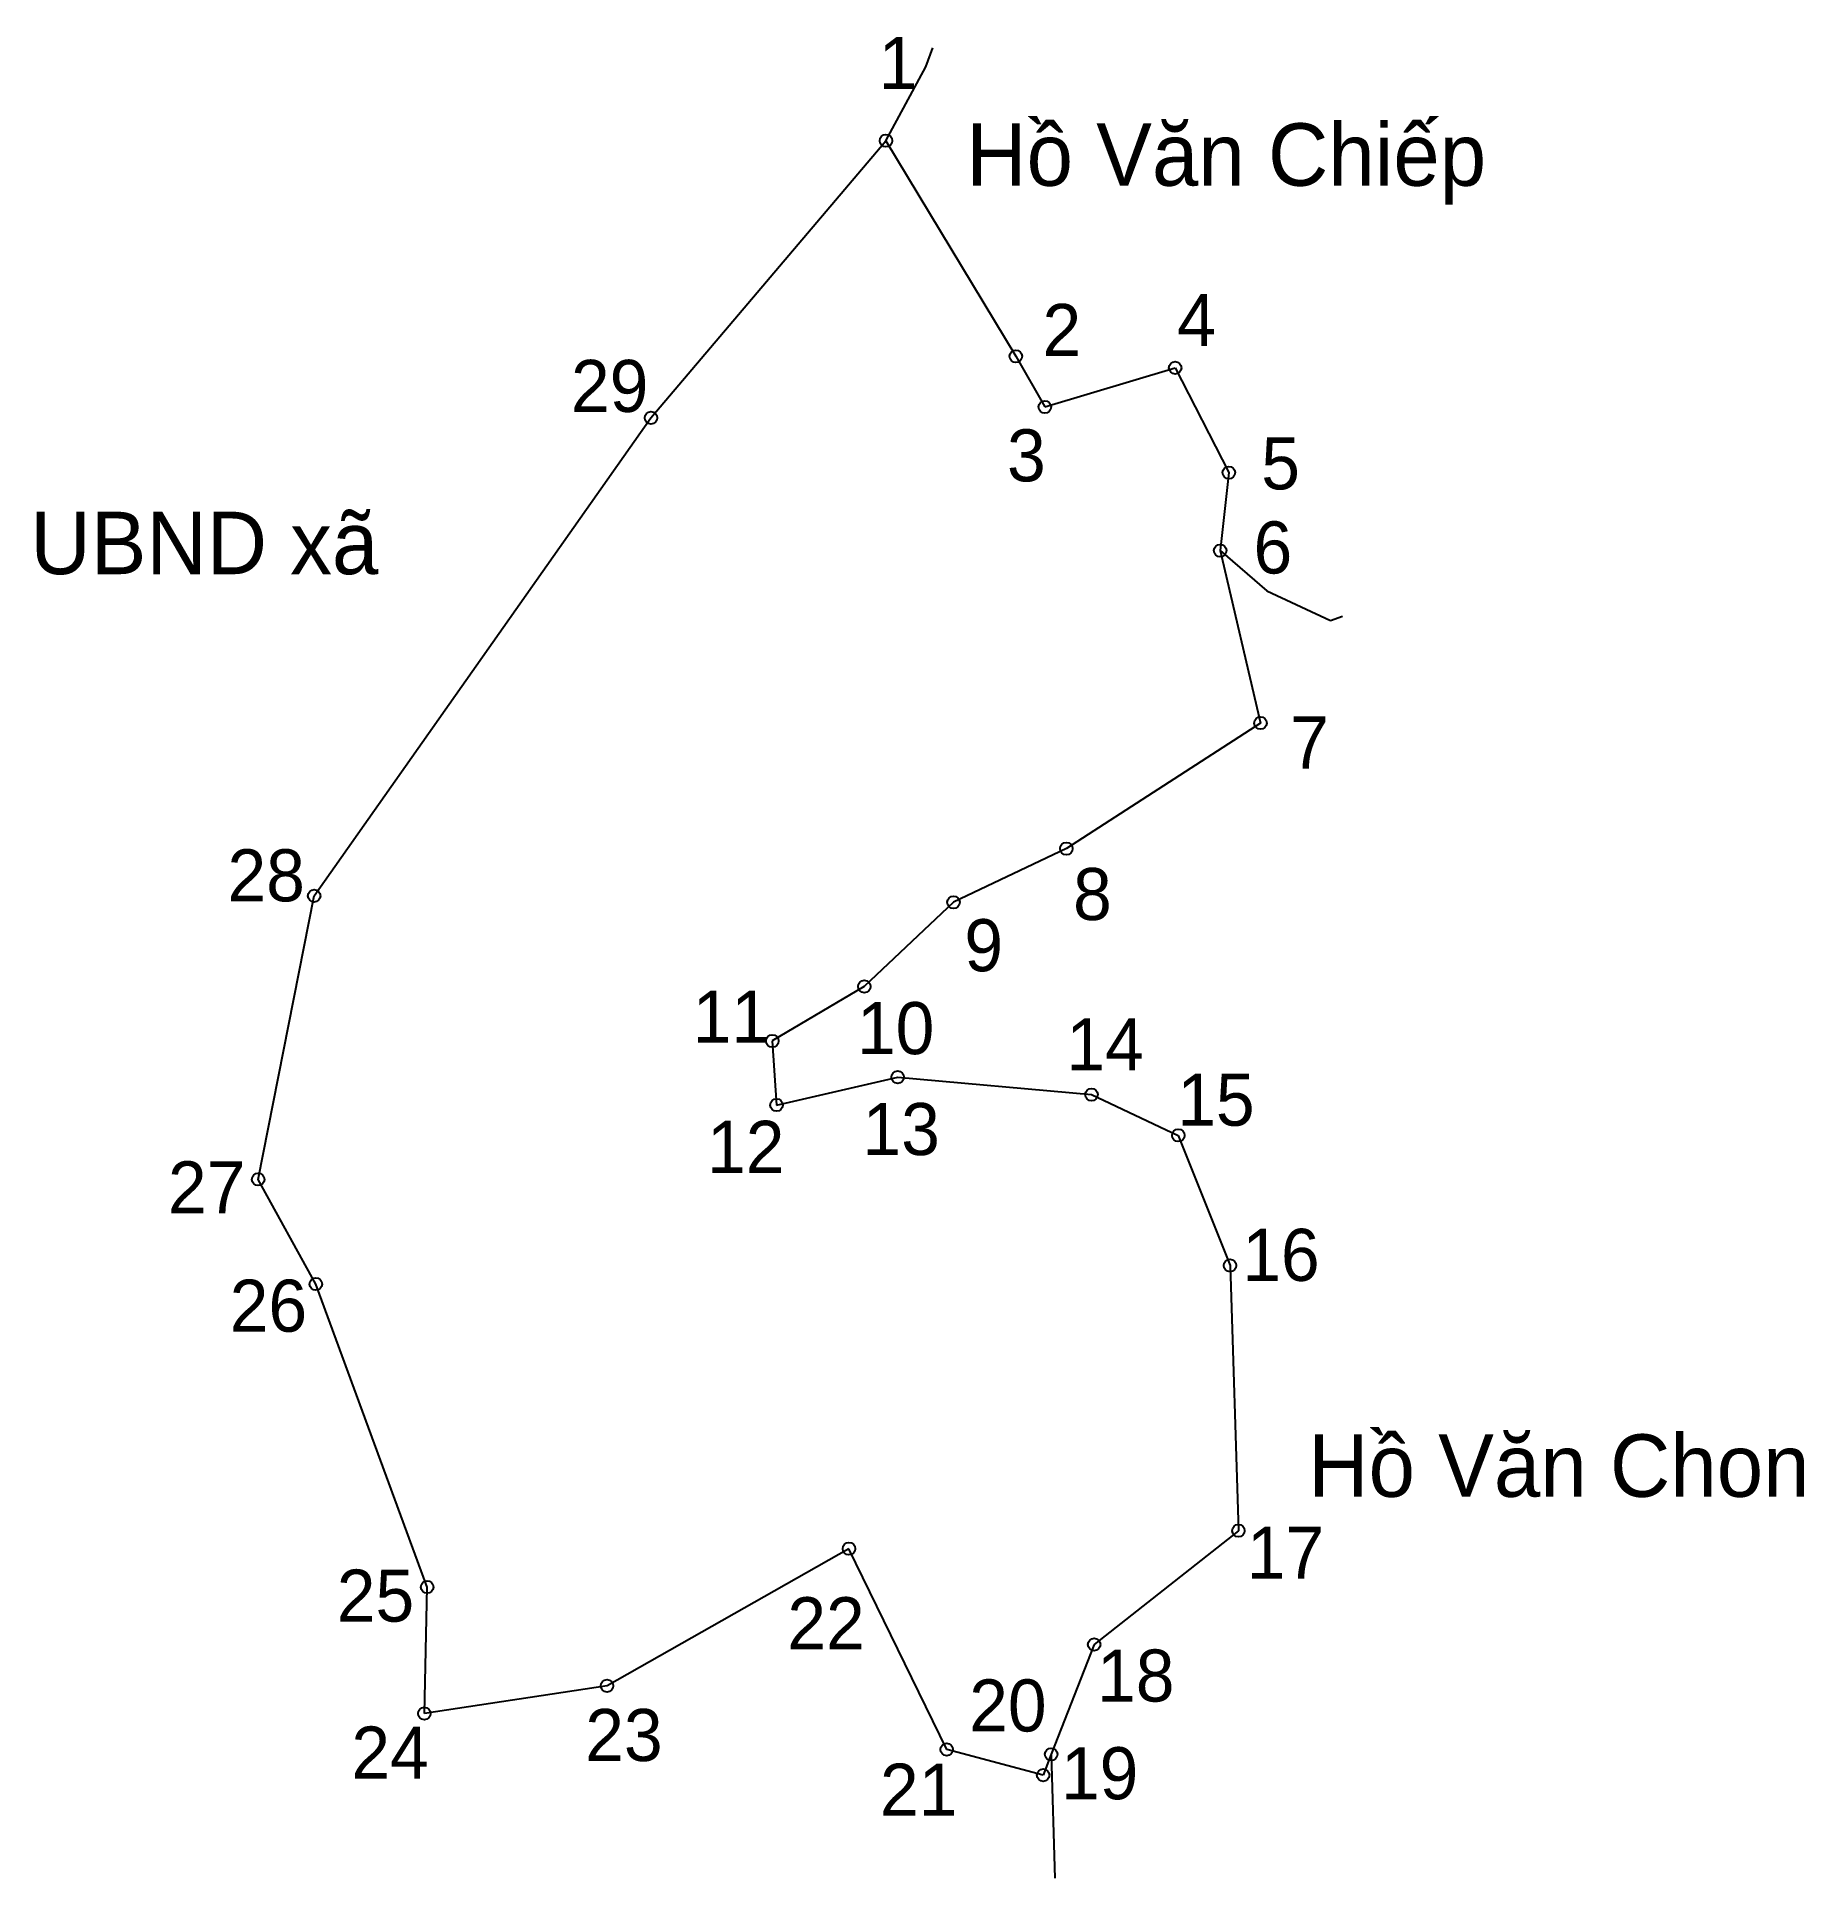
# Model space of a CAD drawing. Extents: x 547853 to 548084, y 1825029 to 1825271.
import ezdxf

# ---------------------------------------------------------------- set-up
doc = ezdxf.new("R2010")
doc.units = 0
for name, color, linetype in [('CanhThua', 7, 'Continuous'), ('MocDinhThua', 7, 'Continuous'), ('RauThua', 7, 'Continuous'), ('SoHieuDinhThua', 7, 'Continuous'), ('TenChuLanCan', 7, 'Continuous')]:
    doc.layers.add(name, color=color, linetype=linetype)

msp = doc.modelspace()

# ---------------------------------------------------------------- linework, layer by layer
at = {"layer": 'CanhThua'}
for p, q in [((547933.06, 1825220.77), (547963.85, 1825257.08)), ((547963.85, 1825257.08), (547980.88, 1825228.83)), ((547980.88, 1825228.83), (547984.68, 1825222.2)), ((547984.68, 1825222.2), (548001.76, 1825227.32)), ((548001.76, 1825227.32), (548008.78, 1825213.59)), ((547888.93, 1825158.16), (547933.06, 1825220.77)), ((548008.78, 1825213.59), (548007.65, 1825203.38)), ((548007.65, 1825203.38), (548012.93, 1825180.79)), ((548012.93, 1825180.79), (547987.49, 1825164.34)), ((547987.49, 1825164.34), (547972.71, 1825157.31)), ((547881.58, 1825121.01), (547888.93, 1825158.16)), ((547972.71, 1825157.31), (547961.02, 1825146.27)), ((547961.02, 1825146.27), (547948.96, 1825139.14)), ((547948.96, 1825139.14), (547949.52, 1825130.74)), ((547949.52, 1825130.74), (547965.39, 1825134.4)), ((547965.39, 1825134.4), (547990.78, 1825132.11)), ((547990.78, 1825132.11), (548002.16, 1825126.77)), ((548002.16, 1825126.77), (548008.94, 1825109.73)), ((547889.14, 1825107.29), (547881.58, 1825121.01)), ((548008.94, 1825109.73), (548010.04, 1825074.98)), ((547903.73, 1825067.6), (547889.14, 1825107.29)), ((548010.04, 1825074.98), (547991.13, 1825060.07)), ((547959.01, 1825072.62), (547927.31, 1825054.66)), ((547971.82, 1825046.32), (547959.01, 1825072.62)), ((547903.37, 1825051.04), (547903.73, 1825067.6)), ((547991.13, 1825060.07), (547985.51, 1825045.69)), ((547927.31, 1825054.66), (547903.37, 1825051.04)), ((547984.45, 1825042.96), (547971.82, 1825046.32)), ((547985.51, 1825045.69), (547984.45, 1825042.96))]:
    msp.add_line(p, q, dxfattribs=at)
at = {"layer": 'MocDinhThua'}
for centre in [(547963.85, 1825257.08), (547980.88, 1825228.83), (548001.76, 1825227.32), (547984.68, 1825222.2), (547933.06, 1825220.77), (548008.78, 1825213.59), (548007.65, 1825203.38), (548012.93, 1825180.79), (547987.49, 1825164.34), (547888.93, 1825158.16), (547972.71, 1825157.31), (547961.02, 1825146.27), (547948.96, 1825139.14), (547965.39, 1825134.4), (547949.52, 1825130.74), (547990.78, 1825132.11), (548002.16, 1825126.77), (547881.58, 1825121.01), (548008.94, 1825109.73), (547889.14, 1825107.29), (548010.04, 1825074.98), (547959.01, 1825072.62), (547903.73, 1825067.6), (547991.13, 1825060.07), (547927.31, 1825054.66), (547903.37, 1825051.04), (547971.82, 1825046.32), (547985.51, 1825045.69), (547984.45, 1825042.96)]:
    msp.add_circle(centre, 0.818, dxfattribs=at)
at = {"layer": 'RauThua'}
for p, q in [((547969.08, 1825266.75), (547969.98, 1825269.25)), ((547963.85, 1825257.08), (547969.08, 1825266.75)), ((548007.65, 1825203.38), (548013.75, 1825198.09)), ((548013.75, 1825198.09), (548022.11, 1825194.22)), ((548022.11, 1825194.22), (548023.66, 1825194.79)), ((547985.51, 1825045.69), (547986, 1825029.46))]:
    msp.add_line(p, q, dxfattribs=at)

# ---------------------------------------------------------------- texts
at = {"layer": 'SoHieuDinhThua'}
for s, height, p in [('1', 6.82, (547962.89, 1825263.86)), ('4', 6.82, (548002.02, 1825230.18)), ('2', 6.82, (547984.37, 1825228.87)), ('29', 6.819, (547922.58, 1825221.54)), ('3', 6.82, (547979.72, 1825212.45)), ('5', 6.82, (548013.03, 1825211.4)), ('6', 6.82, (548012.02, 1825200.38)), ('7', 6.82, (548016.82, 1825174.83)), ('28', 6.819, (547877.57, 1825157.43)), ('8', 6.82, (547988.37, 1825154.98)), ('9', 6.82, (547974.13, 1825148.27)), ('11', 6.819, (547938.51, 1825138.91)), ('10', 6.819, (547960.05, 1825137.41)), ('14', 6.819, (547987.5, 1825135.28)), ('15', 6.819, (548002.02, 1825128.03)), ('13', 6.819, (547960.78, 1825124.19)), ('12', 6.819, (547940.41, 1825121.86)), ('27', 6.819, (547869.77, 1825116.55)), ('16', 6.819, (548010.54, 1825107.71)), ('26', 6.819, (547877.86, 1825101.05)), ('17', 6.819, (548011.14, 1825068.69)), ('25', 6.819, (547891.89, 1825063.07)), ('22', 6.819, (547950.93, 1825059.45)), ('18', 6.819, (547991.52, 1825052.6)), ('20', 6.819, (547974.76, 1825048.68)), ('23', 6.819, (547924.45, 1825044.81)), ('24', 6.819, (547893.8, 1825042.51)), ('19', 6.819, (547986.78, 1825039.8)), ('21', 6.819, (547963.07, 1825037.65))]:
    msp.add_text(s, height=height, dxfattribs=at).set_placement(p)
at = {"layer": 'TenChuLanCan'}
for s, height, p in [('Hồ Văn Chiếp', 8.1826, (547974.38, 1825251.17)), ('UBND xã', 8.183, (547851.74, 1825200.29)), ('Hồ Văn Chon', 8.1826, (548019.19, 1825079.42))]:
    msp.add_text(s, height=height, dxfattribs=at).set_placement(p)

doc.saveas('drawing.dxf')
